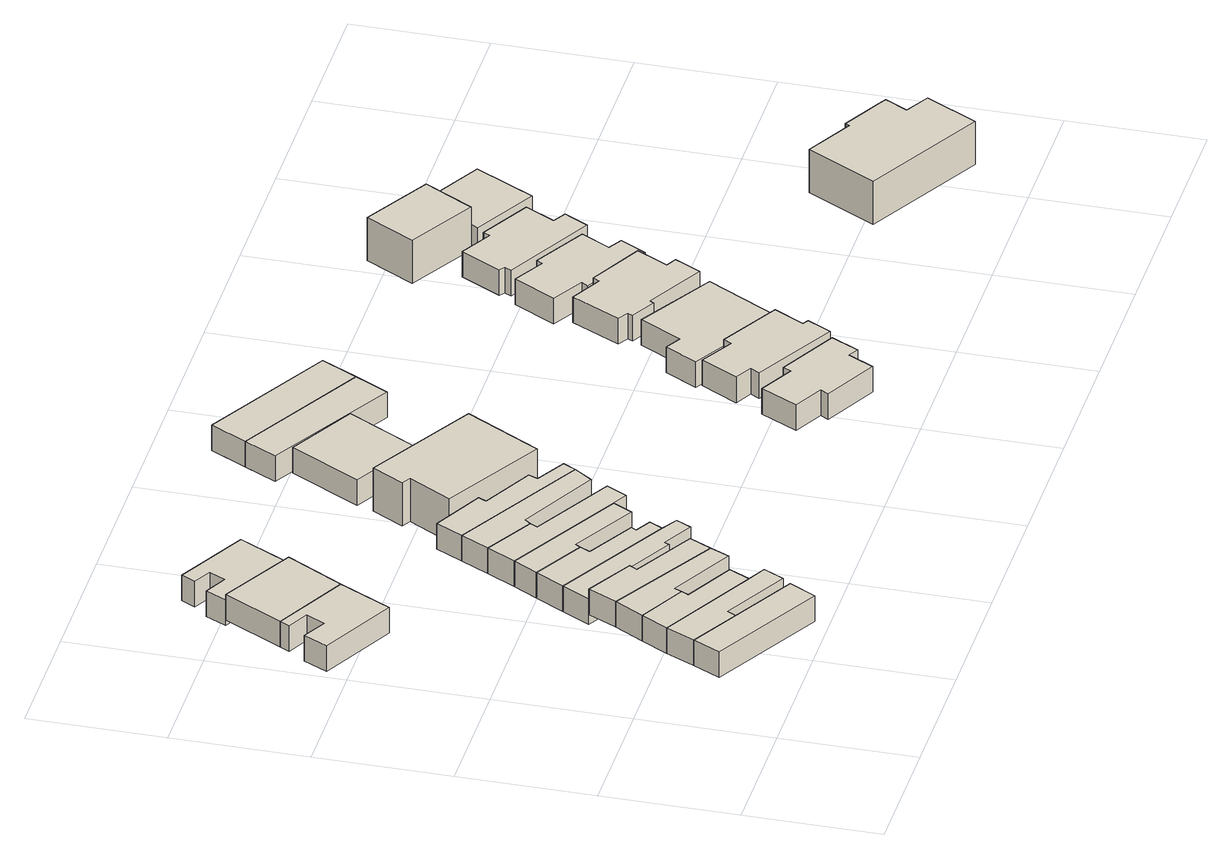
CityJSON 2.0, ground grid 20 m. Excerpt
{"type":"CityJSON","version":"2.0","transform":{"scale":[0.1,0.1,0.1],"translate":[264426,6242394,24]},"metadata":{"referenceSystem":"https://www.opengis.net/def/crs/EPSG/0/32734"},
"CityObjects":{
"building1":{"type":"Building","attributes":{"address":"57 Roberts Road Woodstock Cape Town","building":"house","building:levels":1,"building_height":4.1,"plus_code":"4FRW3F82+XJW","ground_height":28.52,"roof_height":32.62},"geometry":[{"type":"Solid","lod":"1","boundaries":[[[[0,1,2,3]],[[1,4,5,2]],[[4,6,7,5]],[[6,8,9,7]],[[8,0,3,9]],[[3,2,5,7,9]],[[8,6,4,1,0]]]]}]},
"building2":{"type":"Building","attributes":{"address":"55 Roberts Road Woodstock Cape Town","building":"house","building:levels":1,"building_height":4.1,"plus_code":"4FRW3F92+2J8","ground_height":28.52,"roof_height":32.62},"geometry":[{"type":"Solid","lod":"1","boundaries":[[[[8,6,7,9]],[[6,10,11,7]],[[10,12,13,11]],[[12,14,15,13]],[[14,16,17,15]],[[16,18,19,17]],[[18,8,9,19]],[[9,7,11,13,15,17,19]],[[18,16,14,12,10,6,8]]]]}]},
"building3":{"type":"Building","attributes":{"address":"53 Roberts Road Woodstock Cape Town","building":"house","building:levels":1,"building_height":4.1,"plus_code":"4FRW3F92+2JH","ground_height":28.52,"roof_height":32.62},"geometry":[{"type":"Solid","lod":"1","boundaries":[[[[18,16,17,19]],[[16,20,21,17]],[[20,22,23,21]],[[22,24,25,23]],[[24,26,27,25]],[[26,18,19,27]],[[19,17,21,23,25,27]],[[26,24,22,20,16,18]]]]}]},
"building4":{"type":"Building","attributes":{"address":"32 Roberts Road Woodstock Cape Town","building":"house","building:levels":1,"building_height":4.1,"plus_code":"4FRW3F92+5HX","ground_height":25.27,"roof_height":29.37},"geometry":[{"type":"Solid","lod":"1","boundaries":[[[[28,29,30,31]],[[29,32,33,30]],[[32,34,35,33]],[[34,36,37,35]],[[36,38,39,37]],[[38,40,41,39]],[[40,42,43,41]],[[42,28,31,43]],[[31,30,33,35,37,39,41,43]],[[42,40,38,36,34,32,29,28]]]]}]},
"building5":{"type":"Building","attributes":{"address":"51 Roberts Road Woodstock Cape Town","building":"house","building:levels":1,"building_height":4.1,"plus_code":"4FRW3F92+2JX","ground_height":28.52,"roof_height":32.62},"geometry":[{"type":"Solid","lod":"1","boundaries":[[[[26,24,25,27]],[[24,44,45,25]],[[44,46,47,45]],[[46,48,49,47]],[[48,50,51,49]],[[50,26,27,51]],[[27,25,45,47,49,51]],[[50,48,46,44,24,26]]]]}]},
"building6":{"type":"Building","attributes":{"address":"49 Roberts Road Woodstock Cape Town","building":"house","building:levels":1,"building_height":4.1,"plus_code":"4FRW3F92+3M3","ground_height":28.52,"roof_height":32.62},"geometry":[{"type":"Solid","lod":"1","boundaries":[[[[50,48,49,51]],[[48,52,53,49]],[[52,54,55,53]],[[54,56,57,55]],[[56,58,59,57]],[[58,50,51,59]],[[51,49,53,55,57,59]],[[58,56,54,52,48,50]]]]}]},
"building7":{"type":"Building","attributes":{"address":"30 Roberts Road Woodstock Cape Town","building":"house","building:levels":1,"building_height":4.1,"plus_code":"4FRW3F92+6JF","ground_height":25.27,"roof_height":29.37},"geometry":[{"type":"Solid","lod":"1","boundaries":[[[[28,60,61,31]],[[60,62,63,61]],[[62,29,30,63]],[[29,28,31,30]],[[31,61,63,30]],[[29,62,60,28]]]]}]},
"building8":{"type":"Building","attributes":{"address":"47 Roberts Road Woodstock Cape Town","building":"house","building:levels":1,"building_height":4.1,"plus_code":"4FRW3F92+3MF","ground_height":26.89,"roof_height":30.99},"geometry":[{"type":"Solid","lod":"1","boundaries":[[[[64,65,66,67]],[[65,68,69,66]],[[68,70,71,69]],[[70,72,73,71]],[[72,74,75,73]],[[74,76,77,75]],[[76,78,79,77]],[[78,80,81,79]],[[80,82,83,81]],[[82,64,67,83]],[[67,66,69,71,73,75,77,79,81,83]],[[82,80,78,76,74,72,70,68,65,64]]]]}]},
"building9":{"type":"Building","attributes":{"address":"45 Roberts Road Woodstock Cape Town","building":"house","building:levels":1,"building_height":4.1,"plus_code":"4FRW3F92+3MP","ground_height":26.89,"roof_height":30.99},"geometry":[{"type":"Solid","lod":"1","boundaries":[[[[82,80,81,83]],[[80,84,85,81]],[[84,86,87,85]],[[86,88,89,87]],[[88,90,91,89]],[[90,92,93,91]],[[92,94,95,93]],[[94,82,83,95]],[[83,81,85,87,89,91,93,95]],[[94,92,90,88,86,84,80,82]]]]}]},
"building10":{"type":"Building","attributes":{"address":"28 Roberts Road Woodstock Cape Town","building":"house","building:levels":1,"building_height":4.1,"plus_code":"4FRW3F92+7J4","ground_height":24.44,"roof_height":28.54},"geometry":[{"type":"Solid","lod":"1","boundaries":[[[[96,97,98,99]],[[97,100,101,98]],[[100,102,103,101]],[[102,104,105,103]],[[104,106,107,105]],[[106,108,109,107]],[[108,110,111,109]],[[110,96,99,111]],[[99,98,101,103,105,107,109,111]],[[110,108,106,104,102,100,97,96]]]]}]},
"building11":{"type":"Building","attributes":{"address":"43 Roberts Road Woodstock Cape Town","building":"house","building:levels":1,"building_height":4.1,"plus_code":"4FRW3F92+4M5","ground_height":26.89,"roof_height":30.99},"geometry":[{"type":"Solid","lod":"1","boundaries":[[[[94,92,93,95]],[[92,112,113,93]],[[112,114,115,113]],[[114,116,117,115]],[[116,118,119,117]],[[118,94,95,119]],[[95,93,113,115,117,119]],[[118,116,114,112,92,94]]]]}]},
"building12":{"type":"Building","attributes":{"address":"41 Roberts Road Woodstock Cape Town","building":"house","building:levels":1,"building_height":4.1,"plus_code":"4FRW3F92+4P3","ground_height":26.89,"roof_height":30.99},"geometry":[{"type":"Solid","lod":"1","boundaries":[[[[118,116,117,119]],[[116,120,121,117]],[[120,122,123,121]],[[122,124,125,123]],[[124,126,127,125]],[[126,128,129,127]],[[128,118,119,129]],[[119,117,121,123,125,127,129]],[[128,126,124,122,120,116,118]]]]}]},
"building13":{"type":"Building","attributes":{"address":"39 Roberts Road Woodstock Cape Town","building":"house","building:levels":1,"building_height":4.1,"plus_code":"4FRW3F92+4PJ","ground_height":26.89,"roof_height":30.99},"geometry":[{"type":"Solid","lod":"1","boundaries":[[[[128,126,127,129]],[[126,130,131,127]],[[130,132,133,131]],[[132,134,135,133]],[[134,136,137,135]],[[136,128,129,137]],[[129,127,131,133,135,137]],[[136,134,132,130,126,128]]]]}]},
"building14":{"type":"Building","attributes":{"address":"37 Roberts Road Woodstock Cape Town","building":"house","building:levels":1,"building_height":4.1,"plus_code":"4FRW3F92+4PW","ground_height":26.89,"roof_height":30.99},"geometry":[{"type":"Solid","lod":"1","boundaries":[[[[136,134,135,137]],[[134,138,139,135]],[[138,140,141,139]],[[140,142,143,141]],[[142,144,145,143]],[[144,146,147,145]],[[146,148,149,147]],[[148,136,137,149]],[[137,135,139,141,143,145,147,149]],[[148,146,144,142,140,138,134,136]]]]}]},
"building15":{"type":"Building","attributes":{"address":"35 Roberts Road Woodstock Cape Town","building":"house","building:levels":2,"building_height":6.9,"plus_code":"4FRW3F92+5Q6","ground_height":25.82,"roof_height":32.72},"geometry":[{"type":"Solid","lod":"1","boundaries":[[[[150,151,152,153]],[[151,154,155,152]],[[154,156,157,155]],[[156,158,159,157]],[[158,160,161,159]],[[160,150,153,161]],[[153,152,155,157,159,161]],[[160,158,156,154,151,150]]]]}]},
"building16":{"type":"Building","attributes":{"address":"33 Roberts Road Woodstock Cape Town","building":"house","building:levels":1,"building_height":4.1,"plus_code":"4FRW3F92+6QF","ground_height":25.82,"roof_height":29.92},"geometry":[{"type":"Solid","lod":"1","boundaries":[[[[162,163,164,165]],[[163,166,167,164]],[[166,168,169,167]],[[168,162,165,169]],[[165,164,167,169]],[[168,166,163,162]]]]}]},
"building17":{"type":"Building","attributes":{"address":"31 Roberts Road Woodstock Cape Town","building":"house","building:levels":1,"building_height":4.1,"plus_code":"4FRW3F92+6RR","ground_height":24.73,"roof_height":28.83},"geometry":[{"type":"Solid","lod":"1","boundaries":[[[[170,171,172,173]],[[171,174,175,172]],[[174,176,177,175]],[[176,170,173,177]],[[173,172,175,177]],[[176,174,171,170]]]]}]},
"building18":{"type":"Building","attributes":{"address":"36 Roodebloem Road Woodstock Cape Town","building":"house","building:levels":1,"building_height":4.1,"plus_code":"4FRW3F92+2V5","ground_height":29.06,"roof_height":33.16},"geometry":[{"type":"Solid","lod":"1","boundaries":[[[[178,179,180,181]],[[179,182,183,180]],[[182,184,185,183]],[[184,186,187,185]],[[186,188,189,187]],[[188,190,191,189]],[[190,192,193,191]],[[192,194,195,193]],[[194,196,197,195]],[[196,178,181,197]],[[181,180,183,185,187,189,191,193,195,197]],[[196,194,192,190,188,186,184,182,179,178]]]]}]},
"building19":{"type":"Building","attributes":{"address":"29 Roberts Road Woodstock Cape Town","building":"house","building:levels":1,"building_height":4.1,"plus_code":"4FRW3F92+7R7","ground_height":24.73,"roof_height":28.83},"geometry":[{"type":"Solid","lod":"1","boundaries":[[[[170,176,177,173]],[[176,198,199,177]],[[198,200,201,199]],[[200,170,173,201]],[[173,177,199,201]],[[200,198,176,170]]]]}]},
"building20":{"type":"Building","attributes":{"address":"34 Woodstock Cape Town","building":"house","building:levels":1,"building_height":4.1,"plus_code":"4FRW3F92+2WV","ground_height":29.06,"roof_height":33.16},"geometry":[{"type":"Solid","lod":"1","boundaries":[[[[202,203,204,205]],[[203,206,207,204]],[[206,208,209,207]],[[208,210,211,209]],[[210,212,213,211]],[[212,214,215,213]],[[214,216,217,215]],[[216,218,219,217]],[[218,220,221,219]],[[220,202,205,221]],[[205,204,207,209,211,213,215,217,219,221]],[[220,218,216,214,212,210,208,206,203,202]]]]}]},
"building21":{"type":"Building","attributes":{"address":"32 Roodebloem Road Woodstock Cape Town","building":"yes","building:levels":1,"building_height":4.1,"plus_code":"4FRW3F92+3WH","ground_height":27.61,"roof_height":31.71},"geometry":[{"type":"Solid","lod":"1","boundaries":[[[[222,223,224,225]],[[223,226,227,224]],[[226,228,229,227]],[[228,230,231,229]],[[230,232,233,231]],[[232,222,225,233]],[[225,224,227,229,231,233]],[[232,230,228,226,223,222]]]]}]},
"building22":{"type":"Building","attributes":{"address":"30 Roodebloem Road Woodstock Cape Town","building":"yes","building:levels":1,"building_height":4.1,"plus_code":"4FRW3F92+4X7","ground_height":28.44,"roof_height":32.54},"geometry":[{"type":"Solid","lod":"1","boundaries":[[[[234,235,236,237]],[[235,238,239,236]],[[238,240,241,239]],[[240,242,243,241]],[[242,244,245,243]],[[244,246,247,245]],[[246,248,249,247]],[[248,250,251,249]],[[250,252,253,251]],[[252,254,255,253]],[[254,256,257,255]],[[256,234,237,257]],[[237,236,239,241,243,245,247,249,251,253,255,257]],[[256,254,252,250,248,246,244,242,240,238,235,234]]]]}]},
"building23":{"type":"Building","attributes":{"address":"28 Roodebloem Road Woodstock Cape Town","building":"yes","building:levels":1,"building_height":4.1,"plus_code":"4FRW3F92+4XX","ground_height":26.82,"roof_height":30.92},"geometry":[{"type":"Solid","lod":"1","boundaries":[[[[258,259,260,261]],[[259,262,263,260]],[[262,264,265,263]],[[264,266,267,265]],[[266,268,269,267]],[[268,270,271,269]],[[270,272,273,271]],[[272,274,275,273]],[[274,276,277,275]],[[276,258,261,277]],[[261,260,263,265,267,269,271,273,275,277]],[[276,274,272,270,268,266,264,262,259,258]]]]}]},
"building24":{"type":"Building","attributes":{"address":"26 Roodebloem Road Woodstock Cape Town","building":"yes","building:levels":1,"building_height":4.1,"plus_code":"4FRW3F93+52J","ground_height":26.82,"roof_height":30.92},"geometry":[{"type":"Solid","lod":"1","boundaries":[[[[278,279,280,281]],[[279,282,283,280]],[[282,284,285,283]],[[284,286,287,285]],[[286,288,289,287]],[[288,290,291,289]],[[290,292,293,291]],[[292,294,295,293]],[[294,296,297,295]],[[296,278,281,297]],[[281,280,283,285,287,289,291,293,295,297]],[[296,294,292,290,288,286,284,282,279,278]]]]}]},
"building25":{"type":"Building","attributes":{"address":"Roodebloem Road Woodstock Cape Town","building":"yes","building:levels":2,"building_height":6.9,"plus_code":"4FRW3F93+62J","ground_height":26.82,"roof_height":33.72},"geometry":[{"type":"Solid","lod":"1","boundaries":[[[[298,299,300,301]],[[299,302,303,300]],[[302,304,305,303]],[[304,298,301,305]],[[301,300,303,305]],[[304,302,299,298]]]]}]},
"building26":{"type":"Building","attributes":{"address":"24 Roodebloem Road Woodstock Cape Town","building":"yes","building:levels":1,"building_height":4.1,"plus_code":"4FRW3F93+629","ground_height":26.82,"roof_height":30.92},"geometry":[{"type":"Solid","lod":"1","boundaries":[[[[298,304,306,307]],[[304,308,309,306]],[[308,310,311,309]],[[310,312,313,311]],[[312,314,315,313]],[[314,298,307,315]],[[307,306,309,311,313,315]],[[314,312,310,308,304,298]]]]}]},
"building27":{"type":"Building","attributes":{"address":"51 Roodebloem Road Woodstock Cape Town","building":"house","building:levels":2,"building_height":6.9,"plus_code":"4FRW3F93+24F","ground_height":30.32,"roof_height":37.22},"geometry":[{"type":"Solid","lod":"1","boundaries":[[[[316,317,318,319]],[[317,320,321,318]],[[320,322,323,321]],[[322,324,325,323]],[[324,326,327,325]],[[326,328,329,327]],[[328,330,331,329]],[[330,332,333,331]],[[332,334,335,333]],[[334,316,319,335]],[[319,318,321,323,325,327,329,331,333,335]],[[334,332,330,328,326,324,322,320,317,316]]]]}]}
},
"vertices":[
[67,97,45],[236,6,45],[236,6,86],[67,97,86],[258,46,45],[258,46,86],[162,98,45],[162,98,86],[88,138,45],[88,138,86],
[169,111,45],[169,111,86],[268,58,45],[268,58,86],[284,89,45],[284,89,86],[256,103,45],[256,103,86],[109,181,45],[109,181,86],
[272,134,45],[272,134,86],[197,173,45],[197,173,86],[203,184,45],[203,184,86],[131,221,45],[131,221,86],
[157,648,13],[46,705,13],[46,705,54],[157,648,54],[38,690,13],[38,690,54],[70,674,13],[70,674,54],[56,646,13],[56,646,54],[20,665,13],[20,665,54],[2,629,13],[2,629,54],[116,570,13],[116,570,54],
[208,195,45],[208,195,86],[305,144,45],[305,144,86],[318,172,45],[318,172,86],[156,264,45],[156,264,86],
[335,205,45],[335,205,86],[242,256,45],[242,256,86],[249,268,45],[249,268,86],[178,307,45],[178,307,86],
[206,733,13],[206,733,54],[94,793,13],[94,793,54],
[178,307,29],[249,268,29],[249,268,70],[178,307,70],[255,265,29],[255,265,70],[261,276,29],[261,276,70],[337,235,29],[337,235,70],[341,242,29],[341,242,70],[387,217,29],[387,217,70],[399,240,29],[399,240,70],[375,254,29],[375,254,70],[201,349,29],[201,349,70],
[386,274,29],[386,274,70],[362,287,29],[362,287,70],[367,295,29],[367,295,70],[294,335,29],[294,335,70],[302,350,29],[302,350,70],[225,392,29],[225,392,70],
[206,733,4],[247,810,4],[247,810,45],[206,733,45],[140,866,4],[140,866,45],[129,845,4],[129,845,45],[156,831,4],[156,831,45],[144,807,4],[144,807,45],[110,824,4],[110,824,45],[94,793,4],[94,793,45],
[307,358,29],[307,358,70],[404,304,29],[404,304,70],[420,333,29],[420,333,70],[246,428,29],[246,428,70],
[443,321,29],[443,321,70],[460,352,29],[460,352,70],[337,419,29],[337,419,70],[343,430,29],[343,430,70],[269,471,29],[269,471,70],
[350,439,29],[350,439,70],[470,377,29],[470,377,70],[490,404,29],[490,404,70],[291,513,29],[291,513,70],
[500,423,29],[500,423,70],[455,448,29],[455,448,70],[461,462,29],[461,462,70],[383,502,29],[383,502,70],[389,514,29],[389,514,70],[312,553,29],[312,553,70],
[401,664,18],[374,617,18],[374,617,87],[401,664,87],[387,609,18],[387,609,87],[350,545,18],[350,545,87],[501,460,18],[501,460,87],[565,572,18],[565,572,87],
[409,688,18],[510,633,18],[510,633,59],[409,688,59],[569,738,18],[569,738,59],[467,793,18],[467,793,59],
[483,863,7],[457,815,7],[457,815,48],[483,863,48],[650,707,7],[650,707,48],[677,757,7],[677,757,48],
[724,110,51],[805,68,51],[805,68,92],[724,110,92],[825,106,51],[825,106,92],[841,98,51],[841,98,92],[862,139,51],[862,139,92],[773,185,51],[773,185,92],[767,173,51],[767,173,92],[715,200,51],[715,200,92],[686,145,51],[686,145,92],[731,122,51],[731,122,92],
[706,811,7],[706,811,48],[512,917,7],[512,917,48],
[822,280,51],[815,268,51],[815,268,92],[822,280,92],[765,296,51],[765,296,92],[734,241,51],[734,241,92],[760,227,51],[760,227,92],[752,213,51],[752,213,92],[877,145,51],[877,145,92],[896,181,51],[896,181,92],[887,186,51],[887,186,92],[912,231,51],[912,231,92],
[866,406,36],[831,344,36],[831,344,77],[866,406,77],[808,357,36],[808,357,77],[781,309,36],[781,309,77],[920,231,36],[920,231,77],[982,340,36],[982,340,77],
[1021,450,44],[940,492,44],[940,492,85],[1021,450,85],[935,482,44],[935,482,85],[887,507,44],[887,507,85],[849,434,44],[849,434,85],[865,425,44],[865,425,85],[861,417,44],[861,417,85],[899,397,44],[899,397,85],[902,403,44],[902,403,85],[991,356,44],[991,356,85],[1012,395,44],[1012,395,85],[996,403,44],[996,403,85],
[1068,539,28],[988,583,28],[988,583,69],[1068,539,69],[983,574,28],[983,574,69],[936,600,28],[936,600,69],[901,537,28],[901,537,69],[949,510,28],[949,510,69],[943,500,28],[943,500,69],[1043,445,28],[1043,445,69],[1065,484,28],[1065,484,69],[1044,496,28],[1044,496,69],
[1115,629,28],[1039,670,28],[1039,670,69],[1115,629,69],[1034,660,28],[1034,660,69],[986,686,28],[986,686,69],[953,626,28],[953,626,69],[961,621,28],[961,621,69],[955,610,28],[955,610,69],[1091,538,28],[1091,538,69],[1111,574,28],[1111,574,69],[1091,585,28],[1091,585,69],
[1096,764,28],[995,821,28],[995,821,97],[1096,764,97],[953,748,28],[953,748,97],[1054,691,28],[1054,691,97],
[1054,691,69],[1096,764,69],[1048,680,28],[1048,680,69],[1144,628,28],[1144,628,69],[1192,717,28],[1192,717,69],[1097,768,28],[1097,768,69],
[1393,186,63],[1400,199,63],[1400,199,132],[1393,186,132],[1383,208,63],[1383,208,132],[1328,237,63],[1328,237,132],[1324,231,63],[1324,231,132],[1253,269,63],[1253,269,132],[1196,165,63],[1196,165,132],[1376,68,63],[1376,68,132],[1418,145,63],[1418,145,132],[1381,165,63],[1381,165,132]
]}
